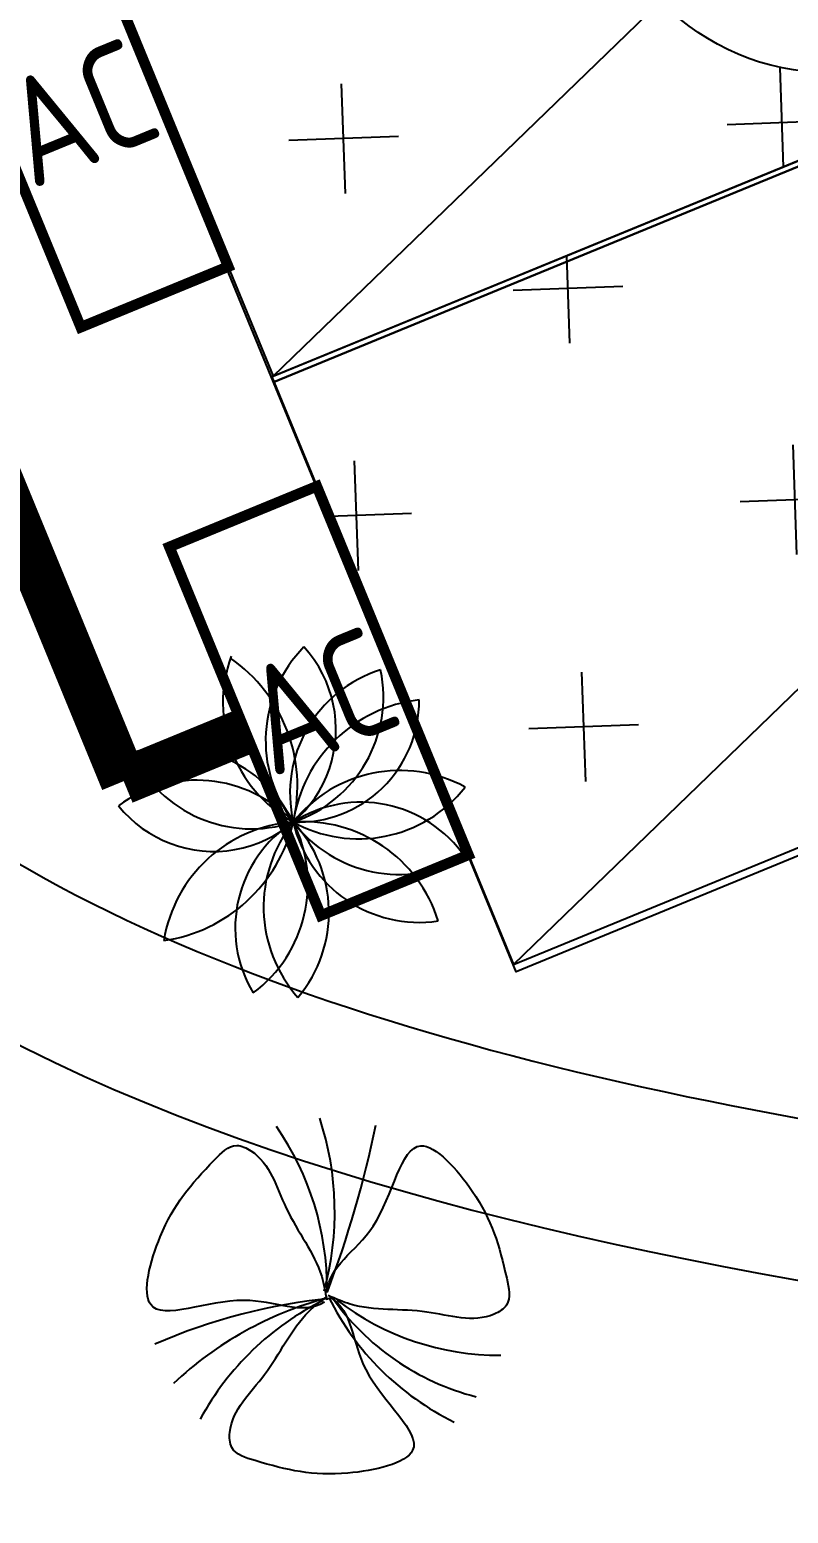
# Model space of a CAD drawing. Extents: x -809667 to 586099, y 3084146 to 3634412.
# Drawn here: x 381299.57 to 381302.43, y 3086154.03 to 3086159.62 of the extents above; entities that cross this region are included whole.
import ezdxf
from ezdxf.enums import TextEntityAlignment as Align

# ---------------------------------------------------------------- set-up
doc = ezdxf.new("R2010")
doc.units = 0
doc.header["$LTSCALE"] = 0.5
doc.header["$PDSIZE"] = 0.2
doc.layers.get('0').update_dxf_attribs({"linetype": 'CONTINUOUS'})
for name, color, linetype in [('EQUIP-箱柜', 3, 'CONTINUOUS'), ('WIRE-动力', 2, 'CONTINUOUS'), ('文字', 7, 'CONTINUOUS'), ('树', 3, 'CONTINUOUS')]:
    doc.layers.add(name, color=color, linetype=linetype)
doc.styles.add('_TEL_ATTDEF', font='GBENOR', dxfattribs={"width": 0.8, "height": 3, "bigfont": 'GBCBIG'})
doc.styles.add('_TEL_DIM', font='SIMPLEX', dxfattribs={"width": 0.8, "height": 3.5, "bigfont": 'HZTXT'})

# ---------------------------------------------------------------- blocks, each defined once
blk = doc.blocks.new('A$C46A015EA')
at = {"layer": '树', "color": 0, "linetype": 'Continuous'}
for centre, radius, start, end in [((1.328277448570589, 4.095682536164531), 1.968514888644214, 227.5643602907298, 31.33046456801844), ((0.7978068925440311, 3.475199742155382), 1.995497206930466, 251.8162878149976, 53.74900404286834), ((3.771432636640384, 4.187796968661132), 2.005270993495187, 153.4395561018976, 313.5860668524238), ((4.10133335077262, 3.626104526469135), 1.849611997301696, 126.1690521173099, 303.0485962889937), ((2.089858674022253, 4.410660966124851), 1.899156486097546, 199.3600989547724, 10.49098676751998), ((4.644434998219367, 2.796240558862337), 2.077176582558313, 109.3184193429251, 262.8778000874186), ((0.7959835630026646, 2.582084672991186), 1.783040529042607, 359.7909620154177, 92.47149036351864), ((2.814427170102135, 4.681847163214115), 2.119382897440742, 188.639863531958, 263.6225893936008), ((0.7621837543701986, 1.898581264584209), 1.938863646239947, 297.0245178559516, 103.8489218625483), ((1.256922007392859, 1.359988239419181), 1.795991241955179, 310.7788533622169, 134.4148965425371), ((3.956529017450521, 1.20375618012622), 1.944081171975762, 51.98022659403217, 218.2570771471492), ((2.129937340272591, 0.326289453136269), 2.293681266655, 10.26666077489544, 147.1518390480889), ((3.546157464734279, 0.814868837580434), 2.008848372434114, 38.87775571698307, 198.6815735561641)]:
    blk.add_arc(centre, radius, start, end, dxfattribs=at)
blk = doc.blocks.new('白玉兰')
at = {"color": 0}
for centre, radius, start, end in [((-1260.543106649416, 1665.04424011681), 2054.436969142469, 309.3934487428375, 347.165473066496), ((-713.1747613983423, 1844.303140991105), 1941.008004394068, 291.8213729138801, 332.6345935377826), ((-478.2465186339066, 2077.499246371647), 2115.177431222713, 283.299329363915, 320.8528368306366), ((-4728.677499721871, -6984.163731985988), 8428.800225628118, 56.18789504514651, 65.27900009655995), ((-1147.914666068853, -2037.045159162285), 2310.340085232949, 61.62499586422099, 95.14910798997346), ((-559.1015523172643, -2135.371121179575), 2213.765459614914, 76.70325281888358, 111.4017877156133), ((4370.849634478222, -555.8800744053742), 4391.807728989824, 172.1708043505121, 190.6676665360328), ((2826.911297254152, 106.6785127396861), 2820.769034153283, 182.2543551912183, 209.8868310126782), ((2146.318436354286, 475.286967765277), 2184.99787424256, 193.3062933460327, 228.4107212309379)]:
    blk.add_arc(centre, radius, start, end, dxfattribs=at)
for points, knots in [([(-33.31728536344212, 16.41129157293381), (-232.8572988122171, 72.70943728899513), (-341.9465235469801, 561.9784466774765), (-1253.820085271353, 922.4689629220179), (-424.5781894604535, 1375.209177528225), (-32.91174000276635, 1391.889202556478), (376.2996676812696, 1385.96545713531), (477.0429308789247, 1090.937567967268), (236.323708688166, 716.2549776247836), (184.6772802031875, 276.9341030710345), (29.24227452098528, 66.95370440082388), (-7.269961126261251, 17.6285619472319)], [0, 0, 0, 0, 621.9897777325905, 1340.944544689167, 1869.00773648237, 2592.427455250393, 2798.699245008808, 2915.827596291486, 3435.261502325501, 4029.771289699414, 4212.300518078558, 4212.300518078558, 4212.300518078558, 4212.300518078558]), ([(8.325399776109634, 30.7103866028765), (154.8794083743664, 177.3651538015591), (635.1320983652398, 33.69199605074982), (1394.943093927424, 653.4936222972344), (1385.193232676331, -291.2395484420582), (1208.525990752021, -641.195997870285), (1003.566114141248, -995.4282887729606), (696.9051017505603, -939.3062436742379), (487.4412742230595, -546.2951848029595), (129.2553165199729, -286.7320824588794), (21.89087742279434, -48.56263430386944), (-3.329411168229626, 7.384216129516972)], [0, 0, 0, 0, 621.9897777334122, 1340.944544689677, 1869.007736482769, 2592.42745525112, 2798.699245009221, 2915.82759629158, 3435.261502326125, 4029.771289699878, 4212.300518079091, 4212.300518079091, 4212.300518079091, 4212.300518079091]), ([(36.07922000706117, -22.25836413286834), (98.56520609607709, -219.9480191999705), (-250.4981259831018, -579.7249121478327), (-51.21584084304766, -1539.804792004534), (-884.8660152237956, -1095.233975996888), (-1113.822400945811, -777.0205188589447), (-1333.517378600564, -431.7334155220154), (-1142.226765147972, -185.5656644431879), (-696.9036874418449, -181.0774686735423), (-301.3493495159208, 16.929981038985), (-40.50968283052121, 2.28494431542634), (20.76248256385247, -1.155226896779823)], [0, 0, 0, 0, 621.9897777315947, 1340.944544689273, 1869.007736482604, 2592.427455251619, 2798.699245009555, 2915.827596291991, 3435.261502326409, 4029.771289699182, 4212.300518079698, 4212.300518079698, 4212.300518079698, 4212.300518079698])]:
    blk.add_open_spline(points, degree=3, knots=knots, dxfattribs=at)
blk = doc.blocks.new('23424')
at = {"layer": '文字', "linetype": 'Continuous'}
h = blk.add_hatch(dxfattribs=at)
h.set_pattern_fill('CROSS', color=8, scale=0.5200298169371408, angle=92.06326740999708)
h.set_pattern_definition([(92.06326740999697, (382051.9961147457, 3087686.229428077), (-0.8547343193438558, 0.7952899131543828), [0.4127736671938554, -1.238321001581566]), (182.0632674099971, (382052.194937224, 3087686.443111657), (-0.7952899131543828, -0.8547343193438558), [0.4127736671938551, -1.238321001581565])])
h.paths.add_polyline_path([(382046.1468361201, 3087686.018699731), (382051.6983154886, 3087688.297625387), (382050.786605149, 3087690.509059076), (382045.2369853492, 3087688.231049441)])
h = blk.add_hatch(dxfattribs=at)
h.set_pattern_fill('CROSS', color=8, scale=0.5200298169371408, angle=92.06326740999708)
h.set_pattern_definition([(92.06326740999697, (382052.8999960225, 3087684.015226017), (-0.8547343193438558, 0.7952899131543828), [0.4127736671938554, -1.238321001581566]), (182.0632674099971, (382053.0988185008, 3087684.228909597), (-0.7952899131543828, -0.8547343193438558), [0.4127736671938551, -1.238321001581565])])
h.paths.add_polyline_path([(382047.050717397, 3087683.80449767), (382052.6021967654, 3087686.083423327), (382051.6904864259, 3087688.294857016), (382046.1408666261, 3087686.01684738)])
at = {"layer": '文字', "color": 8, "linetype": 'Continuous', "flags": 128}
for points in [[(382051.6970468339, 3087688.278905982), (382046.1479925927, 3087685.996802342), (382045.2351511357, 3087688.216424038), (382050.7842053775, 3087690.498527679)], [(382052.6098882892, 3087686.059284284), (382047.0608340479, 3087683.777180644), (382046.147992591, 3087685.996802341), (382051.6970468327, 3087688.278905981)]]:
    blk.add_lwpolyline(points, close=True, dxfattribs=at)
at = {"layer": '文字', "color": 8, "linetype": 'Continuous'}
for points in [[(382046.1468361201, 3087686.018699731), (382051.6983154886, 3087688.297625387), (382050.786605149, 3087690.509059076), (382045.2369853492, 3087688.231049441)], [(382047.050717397, 3087683.80449767), (382052.6021967654, 3087686.083423327), (382051.6904864259, 3087688.294857016), (382046.1408666261, 3087686.01684738)]]:
    blk.add_lwpolyline(points, close=True, dxfattribs=at)
for points in [[(382046.1468361201, 3087686.018699731), (382050.7875617953, 3087690.50945176)], [(382047.050717397, 3087683.80449767), (382051.6914430722, 3087688.2952497)]]:
    blk.add_lwpolyline(points, dxfattribs=at)
blk.add_circle((382048.23946225, 3087688.043698771), 0.8823313959797435, dxfattribs=at)
for points, knots in [([(382035.9776842511, 3087700.286992899), (382036.0092117664, 3087699.986810996), (382036.0404759056, 3087699.689325418), (382036.1445394067, 3087698.814793989), (382036.2281359922, 3087698.25554731), (382036.4448162531, 3087697.361444716), (382036.5615190716, 3087697.005225711), (382036.8567460947, 3087696.371854194), (382037.0350674717, 3087696.096652281), (382037.3822323611, 3087695.7273077), (382037.5257793414, 3087695.605922169), (382037.8665798239, 3087695.369416266), (382038.0601395427, 3087695.256874783), (382038.6803589166, 3087694.931547737), (382039.150752875, 3087694.728546203), (382039.9024940951, 3087694.346606936), (382040.1845717738, 3087694.190013547), (382040.6678452998, 3087693.855835308), (382040.8747502913, 3087693.685349648), (382041.2411119811, 3087693.313460296), (382041.4035189156, 3087693.112637545), (382041.9659479184, 3087692.289247159), (382042.2333145114, 3087691.593569587), (382042.6360816998, 3087690.157803182), (382042.7713394661, 3087689.414211948), (382043.0394980915, 3087687.975154852), (382043.1726106811, 3087687.279664968), (382043.4636015573, 3087686.303387428), (382043.5892151213, 3087685.969354012), (382043.9079312015, 3087685.341946855), (382044.1075351718, 3087685.065134173), (382044.5998191265, 3087684.570135756), (382044.889444413, 3087684.354588656), (382045.8563183543, 3087683.802782445), (382046.6470251504, 3087683.539833472), (382048.4191389229, 3087683.148493872), (382049.3982726821, 3087683.019022947), (382050.6809723993, 3087682.873045234), (382050.9584831612, 3087682.842760062), (382051.2369064035, 3087682.8123775), (382051.2410191831, 3087682.811928698), (382051.2451321617, 3087682.811479875), (382051.2492451404, 3087682.811031053), (382051.9061342248, 3087682.73934899), (382052.5630233094, 3087682.667666928), (382053.2199123939, 3087682.595984865)], [0, 0, 0, 0, 0.8099036432257772, 0.8099036432257772, 2.429710929677332, 2.429710929677332, 3.668370011875484, 3.668370011875484, 4.926642271919691, 4.926642271919691, 5.673721875148093, 5.673721875148093, 6.420801478376495, 6.420801478376495, 7.887994829765267, 7.887994829765267, 8.767826541488324, 8.767826541488324, 9.468061201558202, 9.468061201558202, 10.16829586162808, 10.16829586162808, 12.19741982035138, 12.19741982035138, 14.22654377907468, 14.22654377907468, 16.25566773779797, 16.25566773779797, 17.46119650358358, 17.46119650358358, 18.83630656972571, 18.83630656972571, 20.21141663586784, 20.21141663586784, 22.84411724529091, 22.84411724529091, 25.47681785471398, 25.47681785471398, 26.19649025920629, 26.19649025920629, 26.19649025920629, 26.20712103096386, 26.20712103096386, 26.20712103096386, 27.90497519629911, 27.90497519629911, 27.90497519629911, 27.90497519629911]), ([(382035.3809663886, 3087700.224320794), (382035.5849869907, 3087698.281786096), (382035.9409918508, 3087694.892049818), (382042.8407859016, 3087693.32691815), (382041.4025556225, 3087683.281966571), (382047.9991096035, 3087682.562135904), (382051.1718185949, 3087682.2159183), (382051.1718187628, 3087682.215918282), (382051.1718189307, 3087682.215918263), (382051.1718190986, 3087682.215918245), (382051.8434649591, 3087682.14262583), (382052.5151108195, 3087682.069333414), (382053.18675668, 3087681.996040999)], [0, 0, 0, 0, 5.241041887431616, 9.145642296605885, 17.99563365419748, 26.1964975208899, 26.1964975208899, 26.1964975208899, 26.1964979549167, 26.1964979549167, 26.1964979549167, 27.93257795706718, 27.93257795706718, 27.93257795706718, 27.93257795706718])]:
    blk.add_open_spline(points, degree=3, knots=knots, dxfattribs=at)
for name, p, xscale, yscale, zscale, rotation in [('A$C46A015EA', (382045.5858864285, 3087685.023383093), 0.2560000000000001, 0.2560000000000001, 0.2560000000000001, 268.002463306846), ('白玉兰', (382046.34587146, 3087682.552771488), 0.0004880798049271111, 0.0004880798049271111, 0.04880798235096967, 283.1089006423777)]:
    blk.add_blockref(name, p, dxfattribs=dict(at, xscale=xscale, yscale=yscale, zscale=zscale, rotation=rotation))
blk = doc.blocks.new('$equip$00002708')
for p, q in [((-0.75, 0.5999999999994543), (-0.75, 0)), ((0.75, 0.5999999999994543), (-0.75, 0.5999999999994543)), ((0.75, 0), (0.75, 0.5999999999994543)), ((-0.75, 0), (0.75, 0))]:
    blk.add_line(p, q)
at = {"const_width": 0.04}
blk.add_lwpolyline([(-0.75, 0.5999999999994543), (-0.75, 0), (0.75, 0), (0.75, 0.5999999999994543), (-0.75, 0.5999999999994543), (-0.75, 0)], dxfattribs=at)
for p in [(0, 0.5999999999994543), (-0.75, 0.3000000000001819), (0.75, 0.3000000000001819), (0, 0)]:
    blk.add_point(p)
at = {"color": 7, "style": '_TEL_DIM'}
blk.add_attdef('$TEXT$', text='', height=0.4, dxfattribs=at).set_placement((1.818989403545856e-12, 0.2999999999992724), align=Align.MIDDLE_CENTER)
at = {"color": 7, "style": '_TEL_DIM', "flags": 1}
for tag in ['REMARK', 'A']:
    blk.add_attdef(tag, text='', height=0.4, dxfattribs=at).set_placement((0, 0), align=Align.MIDDLE_CENTER)

msp = doc.modelspace()

# ---------------------------------------------------------------- linework, layer by layer
at = {"layer": 'WIRE-动力', "linetype": 'Continuous', "const_width": 0.175}
for points in [[(381299.9257106668, 3086156.786883938), (381289.6108135536, 3086181.868095211)], [(381300.3828221481, 3086156.974875572), (381299.9257106668, 3086156.786883938)]]:
    msp.add_lwpolyline(points, dxfattribs=at)

# ---------------------------------------------------------------- block references
at = {"layer": 'EQUIP-箱柜', "linetype": 'Continuous'}
ref = msp.add_blockref('$equip$00002708', (381300.0338462948, 3086159.417287997), dxfattribs=dict(at, rotation=112.3554018016226))
ref.add_attrib('$TEXT$', 'AC', dxfattribs={"layer": '0', "color": 7, "height": 0.4000000000000001, "rotation": 22.35540180162262, "style": '_TEL_ATTDEF'}).set_placement((381299.7563935829, 3086159.303182815), align=Align.MIDDLE_CENTER)
ref = msp.add_blockref('$equip$00002708', (381300.9377275718, 3086157.203085937), dxfattribs=dict(at, rotation=112.3554018016226))
ref.add_attrib('$TEXT$', 'AC', dxfattribs={"layer": '0', "color": 7, "height": 0.4000000000000001, "rotation": 22.35540180162262, "style": '_TEL_ATTDEF'}).set_placement((381300.6602748598, 3086157.088980755), align=Align.MIDDLE_CENTER)
at = {"layer": '文字', "color": 8, "linetype": 'Continuous'}
msp.add_blockref('23424', (-745.6580644398928, -1527.707586588804), dxfattribs=at)

doc.saveas('drawing.dxf')
